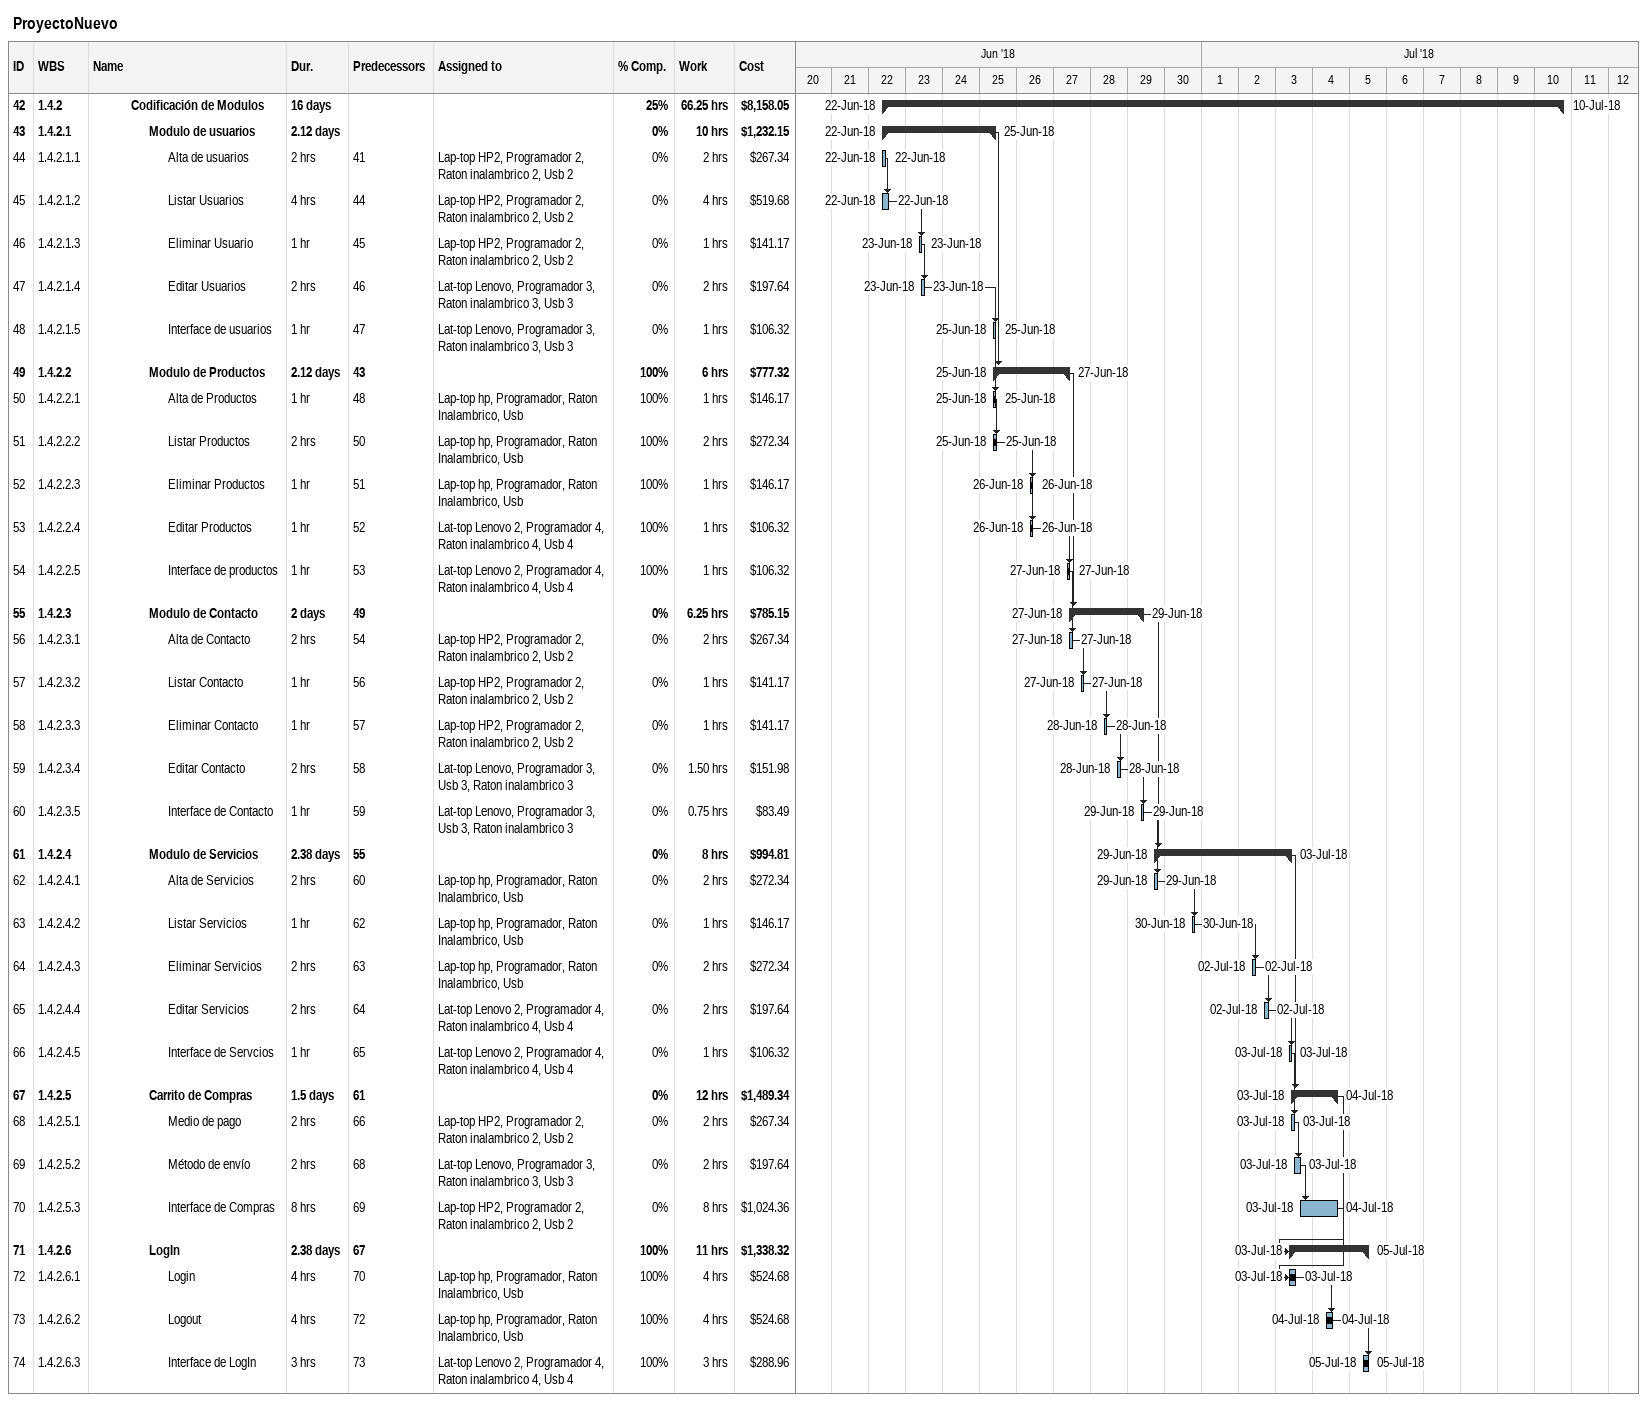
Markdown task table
ProyectoNuevo

| ID | WBS | Task | Duration | Start | Finish | Predecessors | Resources | % complete | Work (h) | Cost ($) |
|---|---|---|---|---|---|---|---|---|---|---|
| 42 | 1.4.2 | **Codificación de Modulos** | 16d | 2018-06-22 | 2018-07-10 |  |  | 25 | 66.25 | 8158.05 |
| 43 | 1.4.2.1 | **Modulo de usuarios** | 2.12d | 2018-06-22 | 2018-06-25 |  |  | 0 | 10 | 1232.15 |
| 44 | 1.4.2.1.1 | Alta de usuarios | 2h | 2018-06-22 | 2018-06-22 | 41 | Lap-top HP2, Programador 2, Raton inalambrico 2, Usb 2 | 0 | 2 | 267.34 |
| 45 | 1.4.2.1.2 | Listar Usuarios | 4h | 2018-06-22 | 2018-06-22 | 44 | Lap-top HP2, Programador 2, Raton inalambrico 2, Usb 2 | 0 | 4 | 519.68 |
| 46 | 1.4.2.1.3 | Eliminar Usuario | 1h | 2018-06-23 | 2018-06-23 | 45 | Lap-top HP2, Programador 2, Raton inalambrico 2, Usb 2 | 0 | 1 | 141.17 |
| 47 | 1.4.2.1.4 | Editar Usuarios | 2h | 2018-06-23 | 2018-06-23 | 46 | Lat-top Lenovo, Programador 3, Raton inalambrico 3, Usb 3 | 0 | 2 | 197.64 |
| 48 | 1.4.2.1.5 | Interface de usuarios | 1h | 2018-06-25 | 2018-06-25 | 47 | Lat-top Lenovo, Programador 3, Raton inalambrico 3, Usb 3 | 0 | 1 | 106.32 |
| 49 | 1.4.2.2 | **Modulo de Productos** | 2.12d | 2018-06-25 | 2018-06-27 | 43 |  | 100 | 6 | 777.32 |
| 50 | 1.4.2.2.1 | Alta de Productos | 1h | 2018-06-25 | 2018-06-25 | 48 | Lap-top hp, Programador, Raton Inalambrico, Usb | 100 | 1 | 146.17 |
| 51 | 1.4.2.2.2 | Listar Productos | 2h | 2018-06-25 | 2018-06-25 | 50 | Lap-top hp, Programador, Raton Inalambrico, Usb | 100 | 2 | 272.34 |
| 52 | 1.4.2.2.3 | Eliminar Productos | 1h | 2018-06-26 | 2018-06-26 | 51 | Lap-top hp, Programador, Raton Inalambrico, Usb | 100 | 1 | 146.17 |
| 53 | 1.4.2.2.4 | Editar Productos | 1h | 2018-06-26 | 2018-06-26 | 52 | Lat-top Lenovo 2, Programador 4, Raton inalambrico 4, Usb 4 | 100 | 1 | 106.32 |
| 54 | 1.4.2.2.5 | Interface de productos | 1h | 2018-06-27 | 2018-06-27 | 53 | Lat-top Lenovo 2, Programador 4, Raton inalambrico 4, Usb 4 | 100 | 1 | 106.32 |
| 55 | 1.4.2.3 | **Modulo de Contacto** | 2d | 2018-06-27 | 2018-06-29 | 49 |  | 0 | 6.25 | 785.15 |
| 56 | 1.4.2.3.1 | Alta de Contacto | 2h | 2018-06-27 | 2018-06-27 | 54 | Lap-top HP2, Programador 2, Raton inalambrico 2, Usb 2 | 0 | 2 | 267.34 |
| 57 | 1.4.2.3.2 | Listar Contacto | 1h | 2018-06-27 | 2018-06-27 | 56 | Lap-top HP2, Programador 2, Raton inalambrico 2, Usb 2 | 0 | 1 | 141.17 |
| 58 | 1.4.2.3.3 | Eliminar Contacto | 1h | 2018-06-28 | 2018-06-28 | 57 | Lap-top HP2, Programador 2, Raton inalambrico 2, Usb 2 | 0 | 1 | 141.17 |
| 59 | 1.4.2.3.4 | Editar Contacto | 2h | 2018-06-28 | 2018-06-28 | 58 | Lat-top Lenovo, Programador 3, Usb 3, Raton inalambrico 3 | 0 | 1.50 | 151.98 |
| 60 | 1.4.2.3.5 | Interface de Contacto | 1h | 2018-06-29 | 2018-06-29 | 59 | Lat-top Lenovo, Programador 3, Usb 3, Raton inalambrico 3 | 0 | 0.75 | 83.49 |
| 61 | 1.4.2.4 | **Modulo de Servicios** | 2.38d | 2018-06-29 | 2018-07-03 | 55 |  | 0 | 8 | 994.81 |
| 62 | 1.4.2.4.1 | Alta de Servicios | 2h | 2018-06-29 | 2018-06-29 | 60 | Lap-top hp, Programador, Raton Inalambrico, Usb | 0 | 2 | 272.34 |
| 63 | 1.4.2.4.2 | Listar Servicios | 1h | 2018-06-30 | 2018-06-30 | 62 | Lap-top hp, Programador, Raton Inalambrico, Usb | 0 | 1 | 146.17 |
| 64 | 1.4.2.4.3 | Eliminar Servicios | 2h | 2018-07-02 | 2018-07-02 | 63 | Lap-top hp, Programador, Raton Inalambrico, Usb | 0 | 2 | 272.34 |
| 65 | 1.4.2.4.4 | Editar Servicios | 2h | 2018-07-02 | 2018-07-02 | 64 | Lat-top Lenovo 2, Programador 4, Raton inalambrico 4, Usb 4 | 0 | 2 | 197.64 |
| 66 | 1.4.2.4.5 | Interface de Servcios | 1h | 2018-07-03 | 2018-07-03 | 65 | Lat-top Lenovo 2, Programador 4, Raton inalambrico 4, Usb 4 | 0 | 1 | 106.32 |
| 67 | 1.4.2.5 | **Carrito de Compras** | 1.5d | 2018-07-03 | 2018-07-04 | 61 |  | 0 | 12 | 1489.34 |
| 68 | 1.4.2.5.1 | Medio de pago | 2h | 2018-07-03 | 2018-07-03 | 66 | Lap-top HP2, Programador 2, Raton inalambrico 2, Usb 2 | 0 | 2 | 267.34 |
| 69 | 1.4.2.5.2 | Método de envío | 2h | 2018-07-03 | 2018-07-03 | 68 | Lat-top Lenovo, Programador 3, Raton inalambrico 3, Usb 3 | 0 | 2 | 197.64 |
| 70 | 1.4.2.5.3 | Interface de Compras | 8h | 2018-07-03 | 2018-07-04 | 69 | Lap-top HP2, Programador 2, Raton inalambrico 2, Usb 2 | 0 | 8 | 1024.36 |
| 71 | 1.4.2.6 | **LogIn** | 2.38d | 2018-07-03 | 2018-07-05 | 67 |  | 100 | 11 | 1338.32 |
| 72 | 1.4.2.6.1 | Login | 4h | 2018-07-03 | 2018-07-03 | 70 | Lap-top hp, Programador, Raton Inalambrico, Usb | 100 | 4 | 524.68 |
| 73 | 1.4.2.6.2 | Logout | 4h | 2018-07-04 | 2018-07-04 | 72 | Lap-top hp, Programador, Raton Inalambrico, Usb | 100 | 4 | 524.68 |
| 74 | 1.4.2.6.3 | Interface de LogIn | 3h | 2018-07-05 | 2018-07-05 | 73 | Lat-top Lenovo 2, Programador 4, Raton inalambrico 4, Usb 4 | 100 | 3 | 288.96 |
